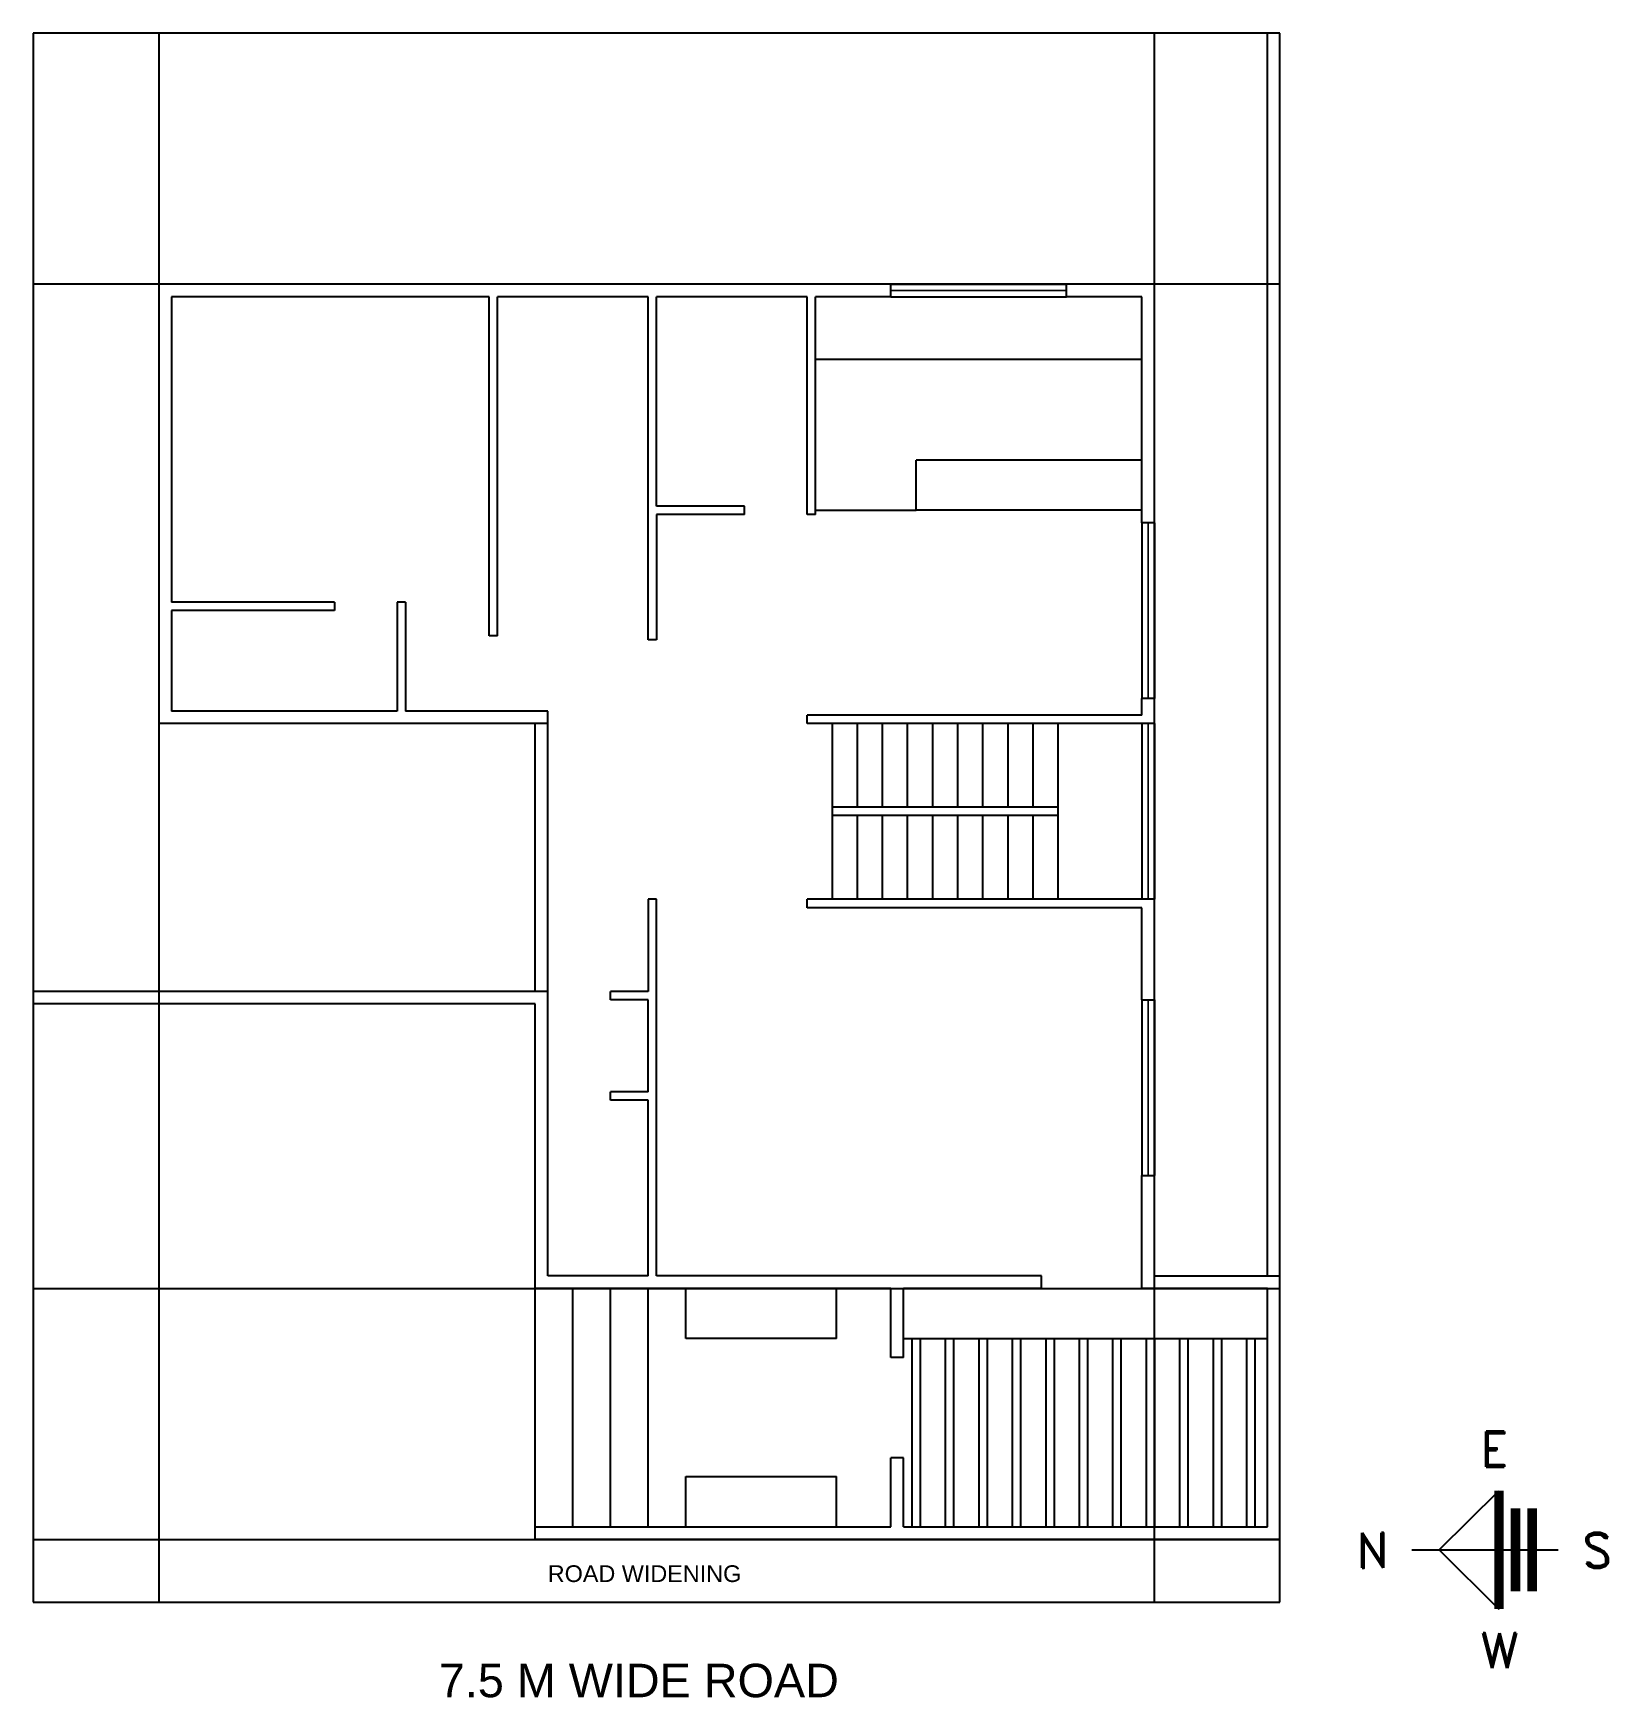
# Model space of a CAD drawing. Extents: x -17 to 217, y 0 to 30.
# Drawn here: x 67.71 to 86.53, y 6.33 to 26.22 of the extents above; entities that cross this region are included whole.
import ezdxf
from ezdxf.lldxf.tags import DXFTag

# ---------------------------------------------------------------- set-up
doc = ezdxf.new("R2010")
doc.units = 0
doc.header["$MEASUREMENT"] = 0
for name, color, linetype in [('ALL_FURNITURE', 34, 'CONTINUOUS'), ('ANNOTATION', 21, 'CONTINUOUS'), ('ELEVATION', 30, 'CONTINUOUS'), ('MARGIN', 2, 'CONTINUOUS'), ('PLOT_BOUNDARY', 1, 'CONTINUOUS'), ('TEXT', 7, 'CONTINUOUS'), ('THIN', 250, 'CONTINUOUS'), ('WALL', 7, 'CONTINUOUS'), ('WINDOW', 4, 'CONTINUOUS')]:
    doc.layers.add(name, color=color, linetype=linetype)
doc.styles.add('ROMAND', font='romand.shx', dxfattribs={"height": 0.175})
doc.styles.get("Standard").update_dxf_attribs({"font": 'arial.ttf'})
tags = doc.linetypes.add('DASHED2', pattern=[0.375, 0.25, -0.125]).pattern_tags.tags
tags[6:7] = [DXFTag(74, 4), DXFTag(75, 0), DXFTag(340, '0'), DXFTag(46, 1.0), DXFTag(50, 0.0), DXFTag(44, 0.0), DXFTag(45, 0.0)]
tags[4:5] = [DXFTag(74, 4), DXFTag(75, 0), DXFTag(340, '0'), DXFTag(46, 1.0), DXFTag(50, 0.0), DXFTag(44, 0.0), DXFTag(45, 0.0)]

# ---------------------------------------------------------------- blocks, each defined once
blk = doc.blocks.new('N')
at = {"layer": 'THIN', "color": 1}
for p, q in [((-1070.702, -625.9), (-1069.692, -624.901)), ((-1071.163, -625.9), (-1068.694, -625.9)), ((-1070.702, -625.9), (-1069.692, -626.9))]:
    blk.add_line(p, q, dxfattribs=at)
at = {"layer": 'WALL', "color": 1, "linetype": 'CONTINUOUS'}
blk.add_line((-1069.692, -624.901), (-1069.692, -626.9), dxfattribs=at)
at = {"layer": 'WALL', "color": 1, "linetype": 'CONTINUOUS', "const_width": 0.163}
for points in [[(-1069.692, -624.901), (-1069.692, -626.9)], [(-1069.415, -625.2), (-1069.415, -626.601)], [(-1069.132, -625.2), (-1069.132, -626.601)]]:
    blk.add_lwpolyline(points, dxfattribs=at)

msp = doc.modelspace()

# ---------------------------------------------------------------- linework, layer by layer
at = {"layer": 'ALL_FURNITURE'}
for p, q in [((80.9646, 22.3236), (77.0646, 22.3236)), ((80.9646, 21.1236), (78.2646, 21.1236)), ((78.2646, 20.5236), (78.2646, 21.1236)), ((80.9646, 20.5236), (78.2646, 20.5236)), ((75.5146, 10.6236), (75.5146, 11.2236)), ((77.3146, 10.6236), (77.3146, 11.2236)), ((77.3146, 10.6236), (75.5146, 10.6236)), ((75.5146, 8.3736), (75.5146, 8.9736)), ((75.5146, 8.9736), (77.3146, 8.9736)), ((77.3146, 8.3736), (77.3146, 8.9736))]:
    msp.add_line(p, q, dxfattribs=at)
at = {"layer": 'ALL_FURNITURE', "linetype": 'DASHED2'}
for p, q in [((78.2146, 10.6236), (78.2146, 8.3736)), ((78.3146, 10.6236), (78.3146, 8.3736)), ((78.6146, 10.6236), (78.6146, 8.3736)), ((78.7146, 10.6236), (78.7146, 8.3736)), ((79.0146, 10.6236), (79.0146, 8.3736)), ((79.1146, 10.6236), (79.1146, 8.3736)), ((79.4146, 10.6236), (79.4146, 8.3736)), ((79.5146, 10.6236), (79.5146, 8.3736)), ((79.8146, 10.6236), (79.8146, 8.3736)), ((79.9146, 10.6236), (79.9146, 8.3736)), ((80.2146, 10.6236), (80.2146, 8.3736)), ((80.3146, 10.6236), (80.3146, 8.3736)), ((80.6146, 10.6236), (80.6146, 8.3736)), ((80.7146, 10.6236), (80.7146, 8.3736)), ((81.0146, 10.6236), (81.0146, 8.3736)), ((81.1146, 10.6236), (81.1146, 8.3736)), ((81.4146, 10.6236), (81.4146, 8.3736)), ((81.5146, 10.6236), (81.5146, 8.3736)), ((81.8146, 10.6236), (81.8146, 8.3736)), ((81.9146, 10.6236), (81.9146, 8.3736)), ((82.2146, 10.6236), (82.2146, 8.3736)), ((82.3146, 10.6236), (82.3146, 8.3736))]:
    msp.add_line(p, q, dxfattribs=at)
at = {"layer": 'ELEVATION'}
for p, q in [((82.4646, 11.3736), (82.4646, 26.2236)), ((82.6146, 11.3736), (82.6146, 26.2236)), ((77.0646, 20.5236), (78.2646, 20.5236)), ((77.2646, 15.8736), (77.2646, 17.9736)), ((77.5646, 16.9736), (77.5646, 17.9736)), ((77.8646, 16.9736), (77.8646, 17.9736)), ((78.1646, 16.9736), (78.1646, 17.9736)), ((78.4646, 16.9736), (78.4646, 17.9736)), ((78.7646, 16.9736), (78.7646, 17.9736)), ((79.0646, 16.9736), (79.0646, 17.9736)), ((79.3646, 16.9736), (79.3646, 17.9736)), ((79.6646, 16.9736), (79.6646, 17.9736)), ((79.9646, 15.8736), (79.9646, 17.9736)), ((79.9646, 16.9736), (77.2646, 16.9736)), ((79.9646, 16.8736), (77.2646, 16.8736)), ((73.7146, 8.3736), (73.7146, 11.2236)), ((74.1646, 8.3736), (74.1646, 11.2236)), ((74.6146, 8.3736), (74.6146, 11.2236)), ((75.0646, 8.3736), (75.0646, 11.2236))]:
    msp.add_line(p, q, dxfattribs=at)
at = {"layer": 'ELEVATION', "linetype": 'DASHED2'}
for p, q in [((77.5646, 15.8736), (77.5646, 16.8736)), ((77.8646, 15.8736), (77.8646, 16.8736)), ((78.1646, 15.8736), (78.1646, 16.8736)), ((78.4646, 15.8736), (78.4646, 16.8736)), ((78.7646, 15.8736), (78.7646, 16.8736)), ((79.0646, 15.8736), (79.0646, 16.8736)), ((79.3646, 15.8736), (79.3646, 16.8736)), ((79.6646, 15.8736), (79.6646, 16.8736)), ((78.1146, 10.6236), (82.4646, 10.6236))]:
    msp.add_line(p, q, dxfattribs=at)
at = {"layer": 'MARGIN'}
for p, q in [((69.2146, 26.2236), (69.2146, 7.4736)), ((81.1146, 7.4736), (81.1146, 26.2236)), ((82.6146, 23.2236), (67.7146, 23.2236)), ((67.7146, 11.2236), (82.6146, 11.2236))]:
    msp.add_line(p, q, dxfattribs=at)
at = {"layer": 'PLOT_BOUNDARY'}
for p, q in [((82.6146, 26.2236), (67.7146, 26.2236)), ((67.7146, 26.2236), (67.7146, 7.4736)), ((82.6146, 7.4736), (82.6146, 26.2236)), ((67.7146, 8.2236), (82.6146, 8.2236)), ((67.7146, 7.4736), (82.6146, 7.4736))]:
    msp.add_line(p, q, dxfattribs=at)
at = {"layer": 'WALL'}
for p, q in [((69.2146, 23.2236), (69.2146, 17.9736)), ((77.9646, 23.2236), (69.2146, 23.2236)), ((77.9646, 23.0736), (77.9646, 23.2236)), ((81.1146, 23.2236), (80.0646, 23.2236)), ((80.0646, 23.0736), (80.0646, 23.2236)), ((81.1146, 20.3736), (81.1146, 23.2236)), ((69.3646, 23.0736), (69.3646, 19.4236)), ((73.1646, 23.0736), (69.3646, 23.0736)), ((73.1646, 19.0236), (73.1646, 23.0736)), ((75.0646, 23.0736), (73.2646, 23.0736)), ((73.2646, 19.0236), (73.2646, 23.0736)), ((75.0646, 18.9736), (75.0646, 23.0736)), ((76.9646, 23.0736), (75.1646, 23.0736)), ((75.1646, 20.5736), (75.1646, 23.0736)), ((76.9646, 20.4736), (76.9646, 23.0736)), ((77.0646, 20.4736), (77.0646, 23.0736)), ((77.9646, 23.0736), (77.0646, 23.0736)), ((80.9646, 23.0736), (80.0646, 23.0736)), ((80.9646, 20.3736), (80.9646, 23.0736)), ((76.2146, 20.5736), (75.1646, 20.5736)), ((76.2146, 20.4736), (76.2146, 20.5736)), ((76.2146, 20.4736), (75.1646, 20.4736)), ((75.1646, 20.4736), (75.1646, 18.9736)), ((77.0646, 20.4736), (76.9646, 20.4736)), ((81.1146, 20.3736), (80.9646, 20.3736)), ((71.3146, 19.4236), (69.3646, 19.4236)), ((71.3146, 19.3236), (69.3646, 19.3236)), ((69.3646, 19.3236), (69.3646, 18.1236)), ((71.3146, 19.4236), (71.3146, 19.3236)), ((72.1646, 19.4236), (72.0646, 19.4236)), ((72.0646, 19.4236), (72.0646, 18.1236)), ((72.1646, 19.4236), (72.1646, 18.1236)), ((73.2646, 19.0236), (73.1646, 19.0236)), ((75.1646, 18.9736), (75.0646, 18.9736)), ((72.0646, 18.1236), (69.3646, 18.1236)), ((73.8646, 18.1236), (72.1646, 18.1236)), ((73.8646, 17.9736), (73.8646, 18.1236)), ((80.9646, 18.0736), (80.9646, 18.2736)), ((81.1146, 18.2736), (80.9646, 18.2736)), ((81.1146, 17.9736), (81.1146, 18.2736)), ((73.8646, 17.9736), (69.2146, 17.9736)), ((80.9646, 18.0736), (76.9646, 18.0736)), ((76.9646, 17.9736), (76.9646, 18.0736)), ((81.1146, 17.9736), (76.9646, 17.9736)), ((75.0646, 15.8736), (75.0646, 14.7736)), ((75.1646, 15.8736), (75.0646, 15.8736)), ((75.1646, 11.3736), (75.1646, 15.8736)), ((81.1146, 15.8736), (76.9646, 15.8736)), ((76.9646, 15.7736), (76.9646, 15.8736)), ((80.9646, 15.7736), (76.9646, 15.7736)), ((80.9646, 14.6736), (80.9646, 15.7736)), ((81.1146, 14.6736), (81.1146, 15.8736)), ((73.8646, 14.7736), (67.7146, 14.7736)), ((73.8646, 11.3736), (73.8646, 14.7736)), ((75.0646, 14.7736), (74.6146, 14.7736)), ((74.6146, 14.6736), (74.6146, 14.7736)), ((73.7146, 14.6236), (67.7146, 14.6236)), ((73.7146, 11.2236), (73.7146, 14.6236)), ((75.0646, 14.6736), (74.6146, 14.6736)), ((75.0646, 13.5736), (75.0646, 14.6736)), ((80.9646, 14.6736), (81.1146, 14.6736)), ((75.0646, 13.5736), (74.6146, 13.5736)), ((74.6146, 13.4736), (74.6146, 13.5736)), ((75.0646, 13.4736), (74.6146, 13.4736)), ((75.0646, 11.3736), (75.0646, 13.4736)), ((80.9646, 11.2236), (80.9646, 12.5736)), ((80.9646, 12.5736), (81.1146, 12.5736)), ((81.1146, 11.3736), (81.1146, 12.5736)), ((75.0646, 11.3736), (73.8646, 11.3736)), ((79.7646, 11.3736), (75.1646, 11.3736)), ((79.7646, 11.2236), (79.7646, 11.3736)), ((81.1146, 11.3736), (82.6146, 11.3736)), ((82.6146, 8.2236), (82.6146, 11.3736)), ((77.9646, 11.2236), (73.7146, 11.2236)), ((77.9646, 10.3986), (77.9646, 11.2236)), ((79.7646, 11.2236), (78.1146, 11.2236)), ((78.1146, 10.3986), (78.1146, 11.2236)), ((82.4646, 11.2236), (80.9646, 11.2236)), ((82.4646, 8.3736), (82.4646, 11.2236)), ((78.1146, 10.3986), (77.9646, 10.3986)), ((77.9646, 8.3736), (77.9646, 9.1986)), ((78.1146, 9.1986), (77.9646, 9.1986)), ((78.1146, 8.3736), (78.1146, 9.1986)), ((73.7146, 8.2236), (73.7146, 8.3736)), ((73.7146, 8.3736), (77.9646, 8.3736)), ((78.1146, 8.3736), (82.4646, 8.3736)), ((82.6146, 8.2236), (73.7146, 8.2236))]:
    msp.add_line(p, q, dxfattribs=at)
at = {"layer": 'WINDOW'}
for p, q in [((77.9646, 23.2236), (80.0646, 23.2236)), ((77.9646, 23.0736), (80.0646, 23.0736)), ((80.9646, 20.3736), (80.9646, 18.2736)), ((81.1146, 20.3736), (81.1146, 18.2736)), ((73.7146, 14.7736), (73.7146, 17.9736)), ((73.8646, 14.7736), (73.8646, 17.9736)), ((80.9646, 17.9736), (80.9646, 15.8736)), ((81.1146, 17.9736), (81.1146, 15.8736)), ((80.9646, 14.6736), (80.9646, 12.5736)), ((81.1146, 14.6736), (81.1146, 12.5736))]:
    msp.add_line(p, q, dxfattribs=at)
at = {"layer": 'WINDOW', "const_width": 0.02}
for points in [[(80.0646, 23.1486), (77.9646, 23.1486)], [(81.0396, 18.2736), (81.0396, 20.3736)], [(81.0396, 15.8736), (81.0396, 17.9736)], [(81.0396, 12.5736), (81.0396, 14.6736)]]:
    msp.add_lwpolyline(points, dxfattribs=at)

# ---------------------------------------------------------------- block references
at = {"layer": 'ANNOTATION', "ltscale": 0.1, "xscale": 0.7070444588078999, "yscale": 0.7070444588078999, "zscale": 0.7070444588078999}
msp.add_blockref('N', (841.5522, 450.6377), dxfattribs=at)

# ---------------------------------------------------------------- texts
at = {"layer": 'ANNOTATION', "color": 7, "style": 'ROMAND'}
for s, p in [('E', (85.0055, 9.0906)), ('N', (83.5229, 7.8819)), ('S', (86.2248, 7.8819)), ('W', (85.0055, 6.6829))]:
    msp.add_text(s, height=0.4212, dxfattribs=at).set_placement(p)
at = {"layer": 'TEXT', "color": 7}
for s, height, p in [('ROAD WIDENING', 0.2, (73.8637, 7.7142)), ('7.5 M WIDE ROAD', 0.4, (72.5618, 6.3373))]:
    msp.add_text(s, height=height, dxfattribs=at).set_placement(p)

doc.saveas('drawing.dxf')
